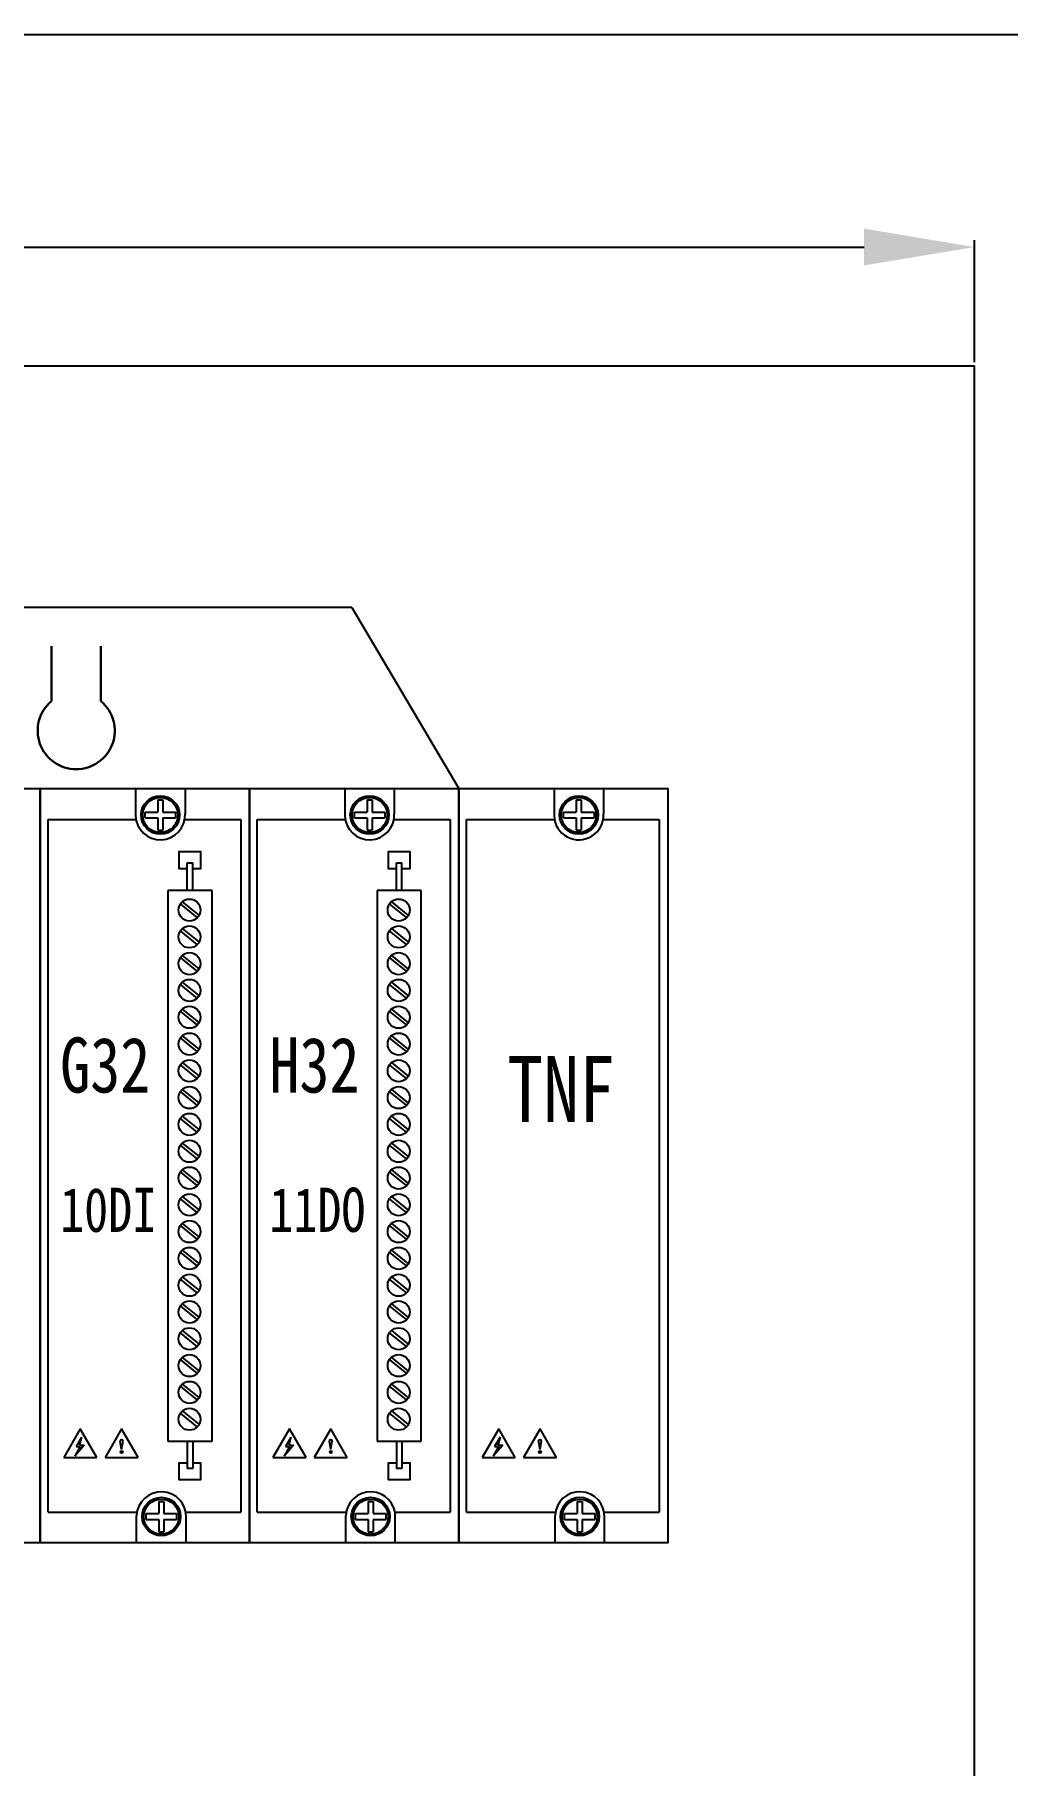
# Model space of a CAD drawing. Extents: x -159874 to -117758, y 9787 to 31117.
# Drawn here: x -149723.7 to -149547.4, y 26269 to 26582.6 of the extents above; entities that cross this region are included whole.
import ezdxf

# ---------------------------------------------------------------- set-up
doc = ezdxf.new("R2010")
doc.units = 0
doc.layers.get('0').update_dxf_attribs({"linetype": 'CONTINUOUS'})
doc.layers.get('DEFPOINTS').update_dxf_attribs({"linetype": 'CONTINUOUS'})
doc.layers.add('AM_0', color=7, linetype='CONTINUOUS', lineweight=30)
doc.layers.add('Title Block', color=7, linetype='CONTINUOUS')
doc.styles.get("Standard").update_dxf_attribs({"font": ''})
doc.styles.get('Standard').set_extended_font_data('SimSun')
doc.dimstyles.get("Standard").update_dxf_attribs({"dimtxt": 0.18, "dimasz": 0.18, "dimexe": 0.18, "dimexo": 0.0625, "dimgap": 0.09, "dimtad": 0, "dimtih": 1, "dimtoh": 1, "dimdec": 4, "dimzin": 0, "dimdsep": 46, "dimtxsty": 'Standard', "dimcen": 0.09, "dimadec": 0, "dimazin": 0, "dimtfac": 1, "dimtdec": 4, "dimtofl": 0, "dimtmove": 0, "dimatfit": 3, "dimfxl": 1, "dimtolj": 1, "dimtzin": 0, "dimarcsym": 0})

# ---------------------------------------------------------------- blocks, each defined once
blk = doc.blocks.new('*D86')
at = {"color": 0, "lineweight": -2}
for p, q in [((-150253.36, 26523.23), (-150253.36, 26545.36)), ((-149553.36, 26523.23), (-149553.36, 26545.36)), ((-150233.36, 26544.11), (-149573.36, 26544.11))]:
    blk.add_line(p, q, dxfattribs=at)
at = {"color": 0}
for points in [[(-150233.36, 26547.45), (-150233.36, 26540.78), (-150253.36, 26544.11)], [(-149573.36, 26547.45), (-149573.36, 26540.78), (-149553.36, 26544.11)]]:
    blk.add_solid(points, dxfattribs=at)
at = {"layer": 'DEFPOINTS', "color": 0}
for p in [(-149553.36, 26544.11), (-150253.36, 26522.61), (-149553.36, 26522.61)]:
    blk.add_point(p, dxfattribs=at)
at = {"color": 0, "insert": (-149903.36, 26559.11), "char_height": 20, "attachment_point": 5}
blk.add_mtext('\\A1;700', dxfattribs=at)
blk = doc.blocks.new('900TNF-0200(2)')
for p, q in [((20775.63, 3996), (20775.63, 3991.02)), ((20784.61, 3996), (20784.61, 3991.37)), ((20759.72, 3864.61), (20759.72, 3990.39)), ((20759.72, 3990.39), (20775.7, 3990.39)), ((20784.54, 3990.39), (20794.73, 3990.39)), ((20794.73, 3990.39), (20794.73, 3864.61)), ((20759.72, 3864.61), (20775.88, 3864.61)), ((20775.81, 3859), (20775.81, 3863.98)), ((20784.72, 3864.61), (20794.73, 3864.61)), ((20784.79, 3859), (20784.79, 3863.63))]:
    blk.add_line(p, q)
at = {"color": 7}
for p, q in [((20777.36, 3991.74), (20779.67, 3991.74)), ((20777.36, 3990.67), (20777.36, 3991.74)), ((20779.67, 3993.97), (20779.67, 3991.74)), ((20779.67, 3993.97), (20780.57, 3993.97)), ((20780.57, 3993.97), (20780.57, 3991.74)), ((20780.57, 3991.74), (20782.88, 3991.74)), ((20777.36, 3990.67), (20779.67, 3990.67)), ((20779.67, 3990.67), (20779.67, 3988.44)), ((20780.57, 3990.67), (20780.57, 3988.44)), ((20780.57, 3990.67), (20782.88, 3990.67)), ((20779.67, 3988.44), (20780.57, 3988.44)), ((20779.85, 3866.56), (20779.85, 3864.33)), ((20779.85, 3866.56), (20780.75, 3866.56)), ((20780.75, 3866.56), (20780.75, 3864.33)), ((20777.54, 3864.33), (20779.85, 3864.33)), ((20777.54, 3863.26), (20777.54, 3864.33)), ((20777.54, 3863.26), (20779.85, 3863.26)), ((20779.85, 3863.26), (20779.85, 3861.03)), ((20780.75, 3864.33), (20783.06, 3864.33)), ((20780.75, 3863.26), (20780.75, 3861.03)), ((20780.75, 3863.26), (20783.06, 3863.26)), ((20779.85, 3861.03), (20780.75, 3861.03))]:
    blk.add_line(p, q, dxfattribs=at)
blk.add_lwpolyline([(20758.3, 3996), (20796.3, 3996), (20796.3, 3859), (20758.3, 3859)], close=True)
for centre, radius in [((20780.12, 3991.2), 3.5), ((20780.12, 3991.2), 3.18), ((20780.3, 3863.8), 3.5), ((20780.3, 3863.8), 3.18)]:
    blk.add_circle(centre, radius, dxfattribs=at)
for centre, start, end in [((20780.12, 3991.2), 182.2997, 2.2997), ((20780.3, 3863.8), 357.7003, 177.7003)]:
    blk.add_arc(centre, 4.5, start, end)
at = {"layer": 'Title Block', "color": 0}
for p, q in [((20782.88, 3991.74), (20782.88, 3990.67)), ((20765.58, 3879.7), (20762.58, 3874.5)), ((20768.58, 3874.5), (20765.58, 3879.7)), ((20773.08, 3879.7), (20770.08, 3874.5)), ((20776.08, 3874.5), (20773.08, 3879.7)), ((20766.3, 3876.75), (20764.58, 3874.77)), ((20765.58, 3876.5), (20764.58, 3874.77)), ((20765.83, 3878.23), (20764.83, 3876.5)), ((20764.83, 3876.5), (20765.58, 3876.5)), ((20765.83, 3878.23), (20765.43, 3876.75)), ((20765.43, 3876.75), (20766.3, 3876.75)), ((20773.08, 3876), (20772.81, 3877.52)), ((20773.08, 3876), (20773.34, 3877.52)), ((20762.58, 3874.5), (20768.58, 3874.5)), ((20770.08, 3874.5), (20776.08, 3874.5)), ((20783.06, 3864.33), (20783.06, 3863.26))]:
    blk.add_line(p, q, dxfattribs=at)
blk.add_circle((20773.08, 3875.5), 0.2, dxfattribs=at)
blk.add_arc((20773.08, 3877.48), 0.27, 5.3002, 177.3905, dxfattribs=at)
at = {"insert": (20767.11, 3947.45), "char_height": 12, "width": 35, "attachment_point": 1}
blk.add_mtext('{\\W0.8;TNF}', dxfattribs=at)

msp = doc.modelspace()

# ---------------------------------------------------------------- linework, layer by layer
at = {"color": 6}
msp.add_line((-150302.73629, 26582.60839), (-149502.73629, 26582.60839), dxfattribs=at)
at = {"color": 4}
for p in [(-150253.36129, 26522.6084), (-149553.36129, 24632.60839)]:
    msp.add_line(p, (-149553.36129, 26522.60839), dxfattribs=at)
for p, q in [((-149666.18285, 26478.77278), (-150113.15522, 26478.77278)), ((-149705.37828, 26445.97923), (-149705.37828, 26441.01323)), ((-149696.4085, 26445.97923), (-149696.4085, 26441.36005)), ((-149667.45732, 26445.97923), (-149667.45732, 26441.01323)), ((-149658.48754, 26445.97923), (-149658.48754, 26441.36005)), ((-149721.2491, 26440.37872), (-149705.30735, 26440.37872)), ((-149721.2491, 26314.8647), (-149721.2491, 26440.37872)), ((-149696.47994, 26440.37872), (-149686.31573, 26440.37872)), ((-149686.31573, 26440.37872), (-149686.31573, 26314.8647)), ((-149686.31573, 26440.37872), (-149686.31573, 26314.8647)), ((-149683.32814, 26440.37872), (-149667.38639, 26440.37872)), ((-149683.32814, 26314.8647), (-149683.32814, 26440.37872)), ((-149658.55898, 26440.37872), (-149648.39477, 26440.37872)), ((-149648.39477, 26440.37872), (-149648.39477, 26314.8647)), ((-149648.39477, 26440.37872), (-149648.39477, 26314.8647)), ((-149721.2491, 26314.8647), (-149705.12725, 26314.8647)), ((-149705.19818, 26309.26419), (-149705.19818, 26314.23019)), ((-149696.29985, 26314.8647), (-149686.31573, 26314.8647)), ((-149696.2284, 26309.26419), (-149696.2284, 26313.88337)), ((-149683.32814, 26314.8647), (-149667.20629, 26314.8647)), ((-149667.27722, 26309.26419), (-149667.27722, 26314.23019)), ((-149658.37889, 26314.8647), (-149648.39477, 26314.8647)), ((-149658.30744, 26309.26419), (-149658.30744, 26313.88337))]:
    msp.add_line(p, q)
at = {"color": 7}
for p, q in [((-149701.34135, 26443.94916), (-149701.34135, 26441.72557)), ((-149701.34135, 26443.94916), (-149700.44594, 26443.94916)), ((-149700.44594, 26443.94916), (-149700.44594, 26441.72557)), ((-149663.42039, 26443.94916), (-149663.42039, 26441.72557)), ((-149663.42039, 26443.94916), (-149662.52498, 26443.94916)), ((-149662.52498, 26443.94916), (-149662.52498, 26441.72557)), ((-149703.64948, 26441.72557), (-149701.34135, 26441.72557)), ((-149703.64948, 26440.66108), (-149703.64948, 26441.72557)), ((-149700.44594, 26441.72557), (-149698.13781, 26441.72557)), ((-149665.72852, 26441.72557), (-149663.42039, 26441.72557)), ((-149665.72852, 26440.66108), (-149665.72852, 26441.72557)), ((-149662.52498, 26441.72557), (-149660.21685, 26441.72557)), ((-149703.64948, 26440.66108), (-149701.34135, 26440.66108)), ((-149701.34135, 26440.66108), (-149701.34135, 26438.43749)), ((-149701.34135, 26438.43749), (-149700.44594, 26438.43749)), ((-149700.44594, 26440.66108), (-149700.44594, 26438.43749)), ((-149700.44594, 26440.66108), (-149698.13781, 26440.66108)), ((-149665.72852, 26440.66108), (-149663.42039, 26440.66108)), ((-149663.42039, 26440.66108), (-149663.42039, 26438.43749)), ((-149663.42039, 26438.43749), (-149662.52498, 26438.43749)), ((-149662.52498, 26440.66108), (-149662.52498, 26438.43749)), ((-149662.52498, 26440.66108), (-149660.21685, 26440.66108)), ((-149699.51605, 26427.51771), (-149699.51605, 26327.72571)), ((-149691.53269, 26427.51771), (-149699.51605, 26427.51771)), ((-149696.94125, 26425.45071), (-149693.94693, 26423.03509)), ((-149691.53269, 26327.72571), (-149691.53269, 26427.51771)), ((-149661.59509, 26427.51771), (-149661.59509, 26327.72571)), ((-149653.61173, 26427.51771), (-149661.59509, 26427.51771)), ((-149659.02029, 26425.45071), (-149656.02597, 26423.03509)), ((-149653.61173, 26327.72571), (-149653.61173, 26427.51771)), ((-149697.26653, 26425.00381), (-149694.27221, 26422.58818)), ((-149659.34557, 26425.00381), (-149656.35125, 26422.58818)), ((-149697.26653, 26420.14772), (-149694.27221, 26417.7321)), ((-149696.94125, 26420.59462), (-149693.94693, 26418.179)), ((-149659.34557, 26420.14772), (-149656.35125, 26417.7321)), ((-149659.02029, 26420.59462), (-149656.02597, 26418.179)), ((-149696.94125, 26415.73854), (-149693.94693, 26413.32291)), ((-149659.02029, 26415.73854), (-149656.02597, 26413.32291)), ((-149697.26653, 26415.29163), (-149694.27221, 26412.87601)), ((-149659.34557, 26415.29163), (-149656.35125, 26412.87601)), ((-149697.26653, 26410.43554), (-149694.27221, 26408.01992)), ((-149696.94125, 26410.88245), (-149693.94693, 26408.46683)), ((-149659.34557, 26410.43554), (-149656.35125, 26408.01992)), ((-149659.02029, 26410.88245), (-149656.02597, 26408.46683)), ((-149697.26653, 26405.57945), (-149694.27221, 26403.16383)), ((-149696.94125, 26406.02636), (-149693.94693, 26403.61074)), ((-149659.34557, 26405.57945), (-149656.35125, 26403.16383)), ((-149659.02029, 26406.02636), (-149656.02597, 26403.61074)), ((-149697.26653, 26400.72337), (-149694.27221, 26398.30774)), ((-149696.94125, 26401.17027), (-149693.94693, 26398.75465)), ((-149659.34557, 26400.72337), (-149656.35125, 26398.30774)), ((-149659.02029, 26401.17027), (-149656.02597, 26398.75465)), ((-149697.26653, 26395.86728), (-149694.27221, 26393.45166)), ((-149696.94125, 26396.31418), (-149693.94693, 26393.89856)), ((-149659.34557, 26395.86728), (-149656.35125, 26393.45166)), ((-149659.02029, 26396.31418), (-149656.02597, 26393.89856)), ((-149697.26653, 26391.01119), (-149694.27221, 26388.59557)), ((-149696.94125, 26391.4581), (-149693.94693, 26389.04247)), ((-149659.34557, 26391.01119), (-149656.35125, 26388.59557)), ((-149659.02029, 26391.4581), (-149656.02597, 26389.04247)), ((-149697.26653, 26386.1551), (-149694.27221, 26383.73948)), ((-149696.94125, 26386.60201), (-149693.94693, 26384.18639)), ((-149659.34557, 26386.1551), (-149656.35125, 26383.73948)), ((-149659.02029, 26386.60201), (-149656.02597, 26384.18639)), ((-149697.26653, 26381.29901), (-149694.27221, 26378.88339)), ((-149696.94125, 26381.74592), (-149693.94693, 26379.3303)), ((-149659.34557, 26381.29901), (-149656.35125, 26378.88339)), ((-149659.02029, 26381.74592), (-149656.02597, 26379.3303)), ((-149697.26653, 26376.44292), (-149694.27221, 26374.0273)), ((-149696.94125, 26376.88983), (-149693.94693, 26374.47421)), ((-149659.34557, 26376.44292), (-149656.35125, 26374.0273)), ((-149659.02029, 26376.88983), (-149656.02597, 26374.47421)), ((-149696.94125, 26372.03374), (-149693.94693, 26369.61812)), ((-149659.02029, 26372.03374), (-149656.02597, 26369.61812)), ((-149697.26653, 26371.58684), (-149694.27221, 26369.17121)), ((-149659.34557, 26371.58684), (-149656.35125, 26369.17121)), ((-149697.26653, 26366.73075), (-149694.27221, 26364.31513)), ((-149696.94125, 26367.17766), (-149693.94693, 26364.76203)), ((-149659.34557, 26366.73075), (-149656.35125, 26364.31513)), ((-149659.02029, 26367.17766), (-149656.02597, 26364.76203)), ((-149697.26653, 26361.87466), (-149694.27221, 26359.45904)), ((-149696.94125, 26362.32157), (-149693.94693, 26359.90595)), ((-149659.34557, 26361.87466), (-149656.35125, 26359.45904)), ((-149659.02029, 26362.32157), (-149656.02597, 26359.90595)), ((-149697.26653, 26357.01857), (-149694.27221, 26354.60295)), ((-149696.94125, 26357.46548), (-149693.94693, 26355.04986)), ((-149659.34557, 26357.01857), (-149656.35125, 26354.60295)), ((-149659.02029, 26357.46548), (-149656.02597, 26355.04986)), ((-149697.26653, 26352.16248), (-149694.27221, 26349.74686)), ((-149696.94125, 26352.60939), (-149693.94693, 26350.19377)), ((-149659.34557, 26352.16248), (-149656.35125, 26349.74686)), ((-149659.02029, 26352.60939), (-149656.02597, 26350.19377)), ((-149697.26653, 26347.3064), (-149694.27221, 26344.89077)), ((-149696.94125, 26347.7533), (-149693.94693, 26345.33768)), ((-149659.34557, 26347.3064), (-149656.35125, 26344.89077)), ((-149659.02029, 26347.7533), (-149656.02597, 26345.33768)), ((-149697.26653, 26342.45031), (-149694.27221, 26340.03469)), ((-149696.94125, 26342.89722), (-149693.94693, 26340.48159)), ((-149659.34557, 26342.45031), (-149656.35125, 26340.03469)), ((-149659.02029, 26342.89722), (-149656.02597, 26340.48159)), ((-149697.26653, 26337.59422), (-149694.27221, 26335.1786)), ((-149696.94125, 26338.04113), (-149693.94693, 26335.62551)), ((-149659.34557, 26337.59422), (-149656.35125, 26335.1786)), ((-149659.02029, 26338.04113), (-149656.02597, 26335.62551)), ((-149697.26653, 26332.73813), (-149694.27221, 26330.32251)), ((-149696.94125, 26333.18504), (-149693.94693, 26330.76942)), ((-149659.34557, 26332.73813), (-149656.35125, 26330.32251)), ((-149659.02029, 26333.18504), (-149656.02597, 26330.76942)), ((-149699.51605, 26327.72571), (-149691.53269, 26327.72571)), ((-149661.59509, 26327.72571), (-149653.61173, 26327.72571)), ((-149701.16125, 26316.80594), (-149701.16125, 26314.58234)), ((-149701.16125, 26316.80594), (-149700.26585, 26316.80594)), ((-149700.26585, 26316.80594), (-149700.26585, 26314.58234)), ((-149663.24029, 26316.80594), (-149663.24029, 26314.58234)), ((-149663.24029, 26316.80594), (-149662.34489, 26316.80594)), ((-149662.34489, 26316.80594), (-149662.34489, 26314.58234)), ((-149703.46939, 26314.58234), (-149701.16125, 26314.58234)), ((-149703.46939, 26313.51785), (-149703.46939, 26314.58234)), ((-149703.46939, 26313.51785), (-149701.16125, 26313.51785)), ((-149701.16125, 26313.51785), (-149701.16125, 26311.29426)), ((-149700.26585, 26314.58234), (-149697.95771, 26314.58234)), ((-149700.26585, 26313.51785), (-149700.26585, 26311.29426)), ((-149700.26585, 26313.51785), (-149697.95771, 26313.51785)), ((-149665.54843, 26314.58234), (-149663.24029, 26314.58234)), ((-149665.54843, 26313.51785), (-149665.54843, 26314.58234)), ((-149665.54843, 26313.51785), (-149663.24029, 26313.51785)), ((-149663.24029, 26313.51785), (-149663.24029, 26311.29426)), ((-149662.34489, 26314.58234), (-149660.03675, 26314.58234)), ((-149662.34489, 26313.51785), (-149662.34489, 26311.29426)), ((-149662.34489, 26313.51785), (-149660.03675, 26313.51785)), ((-149701.16125, 26311.29426), (-149700.26585, 26311.29426)), ((-149663.24029, 26311.29426), (-149662.34489, 26311.29426))]:
    msp.add_line(p, q, dxfattribs=at)
for points in [[(-150182.53797, 26445.97923), (-149608.90491, 26445.97923), (-149608.90491, 26309.26419), (-150182.53797, 26309.26419)], [(-149760.58875, 26445.97923), (-149722.66779, 26445.97923), (-149722.66779, 26309.26419), (-149760.58875, 26309.26419)], [(-149722.66779, 26445.97923), (-149684.74683, 26445.97923), (-149684.74683, 26309.26419), (-149722.66779, 26309.26419)], [(-149722.66779, 26445.97923), (-149684.74683, 26445.97923), (-149684.74683, 26309.26419), (-149722.66779, 26309.26419)], [(-149722.66779, 26445.97923), (-149684.74683, 26445.97923), (-149684.74683, 26309.26419), (-149722.66779, 26309.26419)], [(-149684.74683, 26445.97923), (-149646.82587, 26445.97923), (-149646.82587, 26309.26419), (-149684.74683, 26309.26419)], [(-149684.74683, 26445.97923), (-149646.82587, 26445.97923), (-149646.82587, 26309.26419), (-149684.74683, 26309.26419)], [(-149684.74683, 26445.97923), (-149646.82587, 26445.97923), (-149646.82587, 26309.26419), (-149684.74683, 26309.26419)]]:
    msp.add_lwpolyline(points, close=True)
for centre, radius in [((-149700.89365, 26441.19332), 3.49272), ((-149700.89365, 26441.19332), 3.17252), ((-149662.97269, 26441.19332), 3.49272), ((-149662.97269, 26441.19332), 3.17252), ((-149695.61443, 26423.95977), 1.99584), ((-149657.69347, 26423.95977), 1.99584), ((-149695.61443, 26419.10368), 1.99584), ((-149657.69347, 26419.10368), 1.99584), ((-149695.61443, 26414.24759), 1.99584), ((-149657.69347, 26414.24759), 1.99584), ((-149695.61443, 26409.3915), 1.99584), ((-149657.69347, 26409.3915), 1.99584), ((-149695.61443, 26404.53541), 1.99584), ((-149657.69347, 26404.53541), 1.99584), ((-149695.61443, 26399.67933), 1.99584), ((-149657.69347, 26399.67933), 1.99584), ((-149695.61443, 26394.82324), 1.99584), ((-149657.69347, 26394.82324), 1.99584), ((-149695.61443, 26389.96715), 1.99584), ((-149657.69347, 26389.96715), 1.99584), ((-149695.61443, 26385.11106), 1.99584), ((-149657.69347, 26385.11106), 1.99584), ((-149695.61443, 26380.25497), 1.99584), ((-149657.69347, 26380.25497), 1.99584), ((-149695.61443, 26375.39888), 1.99584), ((-149657.69347, 26375.39888), 1.99584), ((-149695.61443, 26370.5428), 1.99584), ((-149657.69347, 26370.5428), 1.99584), ((-149695.61443, 26365.68671), 1.99584), ((-149657.69347, 26365.68671), 1.99584), ((-149695.61443, 26360.83062), 1.99584), ((-149657.69347, 26360.83062), 1.99584), ((-149695.61443, 26355.97453), 1.99584), ((-149657.69347, 26355.97453), 1.99584), ((-149695.61443, 26351.11844), 1.99584), ((-149657.69347, 26351.11844), 1.99584), ((-149695.61443, 26346.26236), 1.99584), ((-149657.69347, 26346.26236), 1.99584), ((-149695.61443, 26341.40627), 1.99584), ((-149657.69347, 26341.40627), 1.99584), ((-149695.61443, 26336.55018), 1.99584), ((-149657.69347, 26336.55018), 1.99584), ((-149695.61443, 26331.69409), 1.99584), ((-149657.69347, 26331.69409), 1.99584), ((-149700.71355, 26314.0501), 3.49272), ((-149700.71355, 26314.0501), 3.17252), ((-149662.79259, 26314.0501), 3.49272), ((-149662.79259, 26314.0501), 3.17252)]:
    msp.add_circle(centre, radius, dxfattribs=at)
for centre, start, end in [((-149700.89365, 26441.19332), 182.2996706, 2.2996706), ((-149662.97269, 26441.19332), 182.2996706, 2.2996706), ((-149700.71355, 26314.0501), 357.7003294, 177.7003294), ((-149662.79259, 26314.0501), 357.7003294, 177.7003294)]:
    msp.add_arc(centre, 4.48825, start, end)
at = {"layer": 'AM_0'}
for p, q in [((-149720.6371, 26461.80814), (-149720.6371, 26471.78734)), ((-149711.65582, 26461.80814), (-149711.65582, 26471.78734))]:
    msp.add_line(p, q, dxfattribs=at)
msp.add_arc((-149716.14646, 26456.45739), 6.98544, 130.0052009, 49.9947991, dxfattribs=at)
at = {"layer": 'Title Block', "color": 0}
for p, q in [((-149666.18285, 26478.77278), (-149646.82587, 26445.97923)), ((-149698.13781, 26441.72557), (-149698.13781, 26440.66108)), ((-149660.21685, 26441.72557), (-149660.21685, 26440.66108)), ((-149696.02333, 26427.51771), (-149696.02333, 26432.50731)), ((-149696.02333, 26432.50731), (-149695.02541, 26432.50731)), ((-149695.02541, 26427.51771), (-149695.02541, 26432.50731)), ((-149658.10237, 26427.51771), (-149658.10237, 26432.50731)), ((-149658.10237, 26432.50731), (-149657.10445, 26432.50731)), ((-149657.10445, 26427.51771), (-149657.10445, 26432.50731)), ((-149715.40558, 26329.9173), (-149718.39934, 26324.73195)), ((-149715.1561, 26328.45624), (-149716.15402, 26326.72779)), ((-149715.1561, 26328.45624), (-149715.55109, 26326.9821)), ((-149712.41182, 26324.73195), (-149715.40558, 26329.9173)), ((-149707.92118, 26329.9173), (-149710.91494, 26324.73195)), ((-149704.92742, 26324.73195), (-149707.92118, 26329.9173)), ((-149677.48462, 26329.9173), (-149680.47838, 26324.73195)), ((-149677.23514, 26328.45624), (-149678.23306, 26326.72779)), ((-149677.23514, 26328.45624), (-149677.63013, 26326.9821)), ((-149674.49086, 26324.73195), (-149677.48462, 26329.9173)), ((-149670.00022, 26329.9173), (-149672.99398, 26324.73195)), ((-149667.00646, 26324.73195), (-149670.00022, 26329.9173)), ((-149718.39934, 26324.73195), (-149712.41182, 26324.73195)), ((-149714.68638, 26326.9821), (-149716.4035, 26324.99934)), ((-149715.40558, 26326.72779), (-149716.4035, 26324.99934)), ((-149716.15402, 26326.72779), (-149715.40558, 26326.72779)), ((-149715.55109, 26326.9821), (-149714.68638, 26326.9821)), ((-149710.91494, 26324.73195), (-149704.92742, 26324.73195)), ((-149707.92118, 26326.22883), (-149708.18787, 26327.74133)), ((-149707.92118, 26326.22883), (-149707.65448, 26327.74133)), ((-149696.02333, 26327.72571), (-149696.02333, 26322.73611)), ((-149696.02333, 26327.72571), (-149695.02541, 26327.72571)), ((-149695.02541, 26327.72571), (-149695.02541, 26322.73611)), ((-149680.47838, 26324.73195), (-149674.49086, 26324.73195)), ((-149676.76542, 26326.9821), (-149678.48254, 26324.99934)), ((-149677.48462, 26326.72779), (-149678.48254, 26324.99934)), ((-149678.23306, 26326.72779), (-149677.48462, 26326.72779)), ((-149677.63013, 26326.9821), (-149676.76542, 26326.9821)), ((-149672.99398, 26324.73195), (-149667.00646, 26324.73195)), ((-149670.00022, 26326.22883), (-149670.26691, 26327.74133)), ((-149670.00022, 26326.22883), (-149669.73352, 26327.74133)), ((-149658.10237, 26327.72571), (-149658.10237, 26322.73611)), ((-149658.10237, 26327.72571), (-149657.10445, 26327.72571)), ((-149657.10445, 26327.72571), (-149657.10445, 26322.73611)), ((-149695.02541, 26322.73611), (-149696.02333, 26322.73611)), ((-149657.10445, 26322.73611), (-149658.10237, 26322.73611)), ((-149697.95771, 26314.58234), (-149697.95771, 26313.51785)), ((-149660.03675, 26314.58234), (-149660.03675, 26313.51785))]:
    msp.add_line(p, q, dxfattribs=at)
for points in [[(-149695.02541, 26431.50939), (-149693.52853, 26431.50939), (-149693.52853, 26434.50315), (-149697.52021, 26434.50315), (-149697.52021, 26431.50939), (-149696.02333, 26431.50939)], [(-149657.10445, 26431.50939), (-149655.60757, 26431.50939), (-149655.60757, 26434.50315), (-149659.59925, 26434.50315), (-149659.59925, 26431.50939), (-149658.10237, 26431.50939)], [(-149696.02333, 26323.73403), (-149697.52021, 26323.73403), (-149697.52021, 26320.74027), (-149693.52853, 26320.74027), (-149693.52853, 26323.73403), (-149695.02541, 26323.73403)], [(-149658.10237, 26323.73403), (-149659.59925, 26323.73403), (-149659.59925, 26320.74027), (-149655.60757, 26320.74027), (-149655.60757, 26323.73403), (-149657.10445, 26323.73403)]]:
    msp.add_lwpolyline(points, dxfattribs=at)
for centre in [(-149707.92118, 26325.72987), (-149670.00022, 26325.72987)]:
    msp.add_circle(centre, 0.19958, dxfattribs=at)
for centre in [(-149707.92118, 26327.70297), (-149670.00022, 26327.70297)]:
    msp.add_arc(centre, 0.26944, 5.3002234, 177.390451, dxfattribs=at)

# ---------------------------------------------------------------- block references
at = {"layer": 'Title Block', "color": 0, "xscale": 0.9979200000088895, "yscale": 0.9979200000016135, "zscale": 0.9979200000000006}
msp.add_blockref('900TNF-0200(2)', (-170361.94861, 22458.29091), dxfattribs=at)

# ---------------------------------------------------------------- texts
at = {"attachment_point": 1, "line_spacing_factor": 0.9}
for s, insert, char_height, width in [('{\\W0.8;G32}', (-149719.05885, 26400.8796), 10, 19.9584), ('{\\W0.8;H32}', (-149681.13789, 26400.8796), 10, 19.9584), ('{\\W0.8;10DI}', (-149719.05885, 26373.63861), 8, 15), ('{\\W0.8;11DO}', (-149681.13789, 26373.63861), 8, 15)]:
    msp.add_mtext(s, dxfattribs=dict(at, insert=insert, char_height=char_height, width=width))

# ---------------------------------------------------------------- dimensions: what is measured, and where the dimension line sits
at = {"color": 2}
dim = msp.add_linear_dim(base=(-149553.36129, 26544.11177), p1=(-150253.36129, 26522.6084), p2=(-149553.36129, 26522.60839), dimstyle='Standard', override={"dimtxt": 20, "dimasz": 20, "dimexe": 1.25, "dimexo": 0.625, "dimgap": 5, "dimtad": 1, "dimtih": 0, "dimtoh": 0, "dimzin": 8, "dimlunit": 6, "dimcen": 2.5, "dimtofl": 1}, dxfattribs=at)
dim.commit()
dim.dimension.update_dxf_attribs({"geometry": '*D86', "text_midpoint": (-149903.36129, 26559.11177)})

doc.saveas('drawing.dxf')
